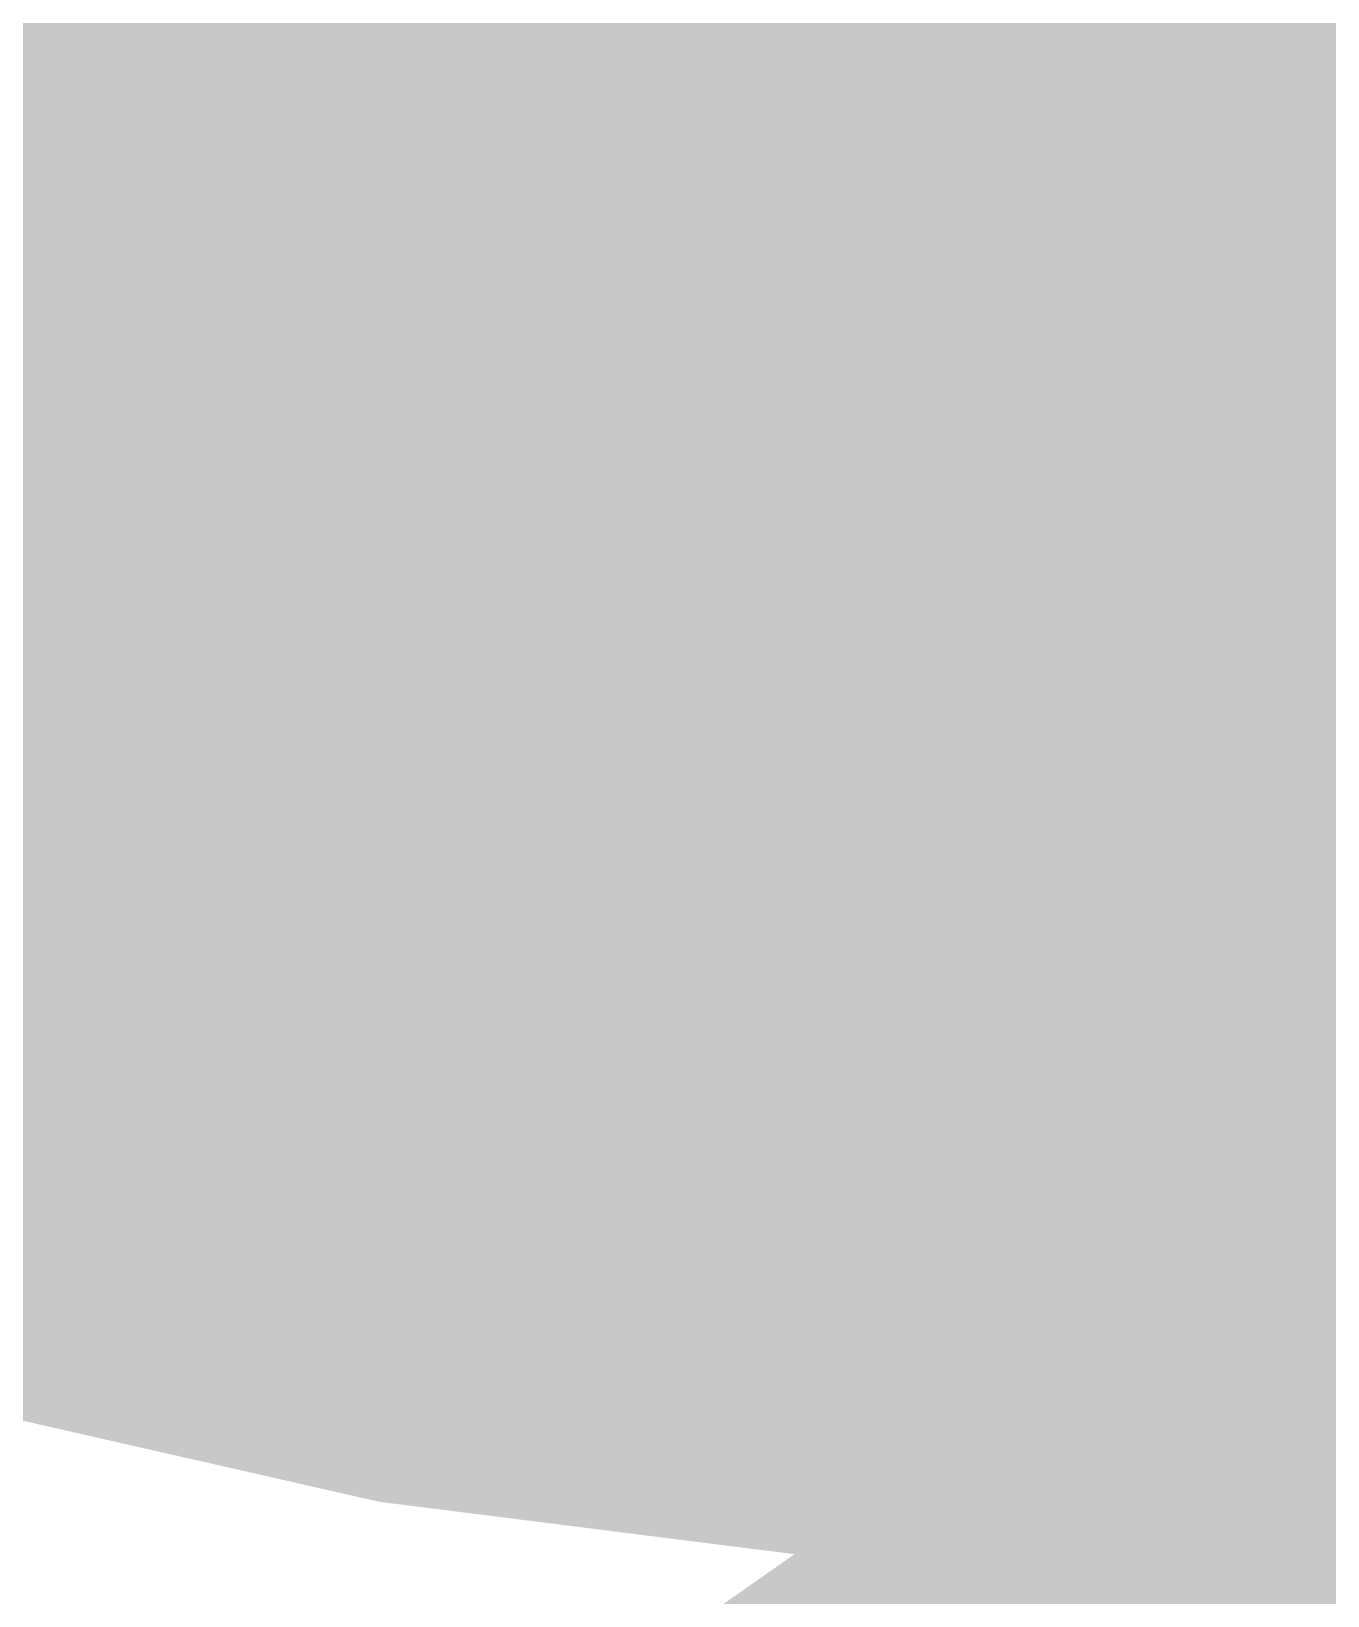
# Model space of a CAD drawing. Header units: inches. Extents: x 1 to 35.5, y 1 to 35.6.
# Drawn here: x 9.6876 to 9.8402, y 9.1085 to 9.2926 of the extents above; entities that cross this region are included whole.
import ezdxf

# ---------------------------------------------------------------- set-up
doc = ezdxf.new("R2010")
doc.units = ezdxf.units.IN
for name, color, linetype in [('Bottom Layer', 76, 'Continuous'), ('Bottom Layer 1', 5, 'Continuous'), ('Bottom Overlay', 54, 'Continuous'), ('Mechanical 2', 216, 'Continuous'), ('Mechanical 4', 56, 'Continuous'), ('Top Layer', 16, 'Continuous'), ('Top Layer 1', 1, 'Continuous')]:
    doc.layers.add(name, color=color, linetype=linetype)

# ---------------------------------------------------------------- blocks, each defined once
blk = doc.blocks.new('SOIC_8_B_34')
at = {"layer": 'Bottom Overlay'}
blk.add_lwpolyline([(-1.6, 2.5, 0.2, 0.2, 0), (-1.6, -2.5, 0.2, 0.2, 0)], format="xyseb", dxfattribs=at)
at = {"layer": 'Mechanical 4'}
blk.add_lwpolyline([(-0.52501, -1.525, 0.25, 0.25, 1), (-1.525, -1.525, 0.25, 0.25, 1)], format="xyseb", close=True, dxfattribs=at)

msp = doc.modelspace()

# ---------------------------------------------------------------- hatches: boundary and pattern name
at = {"layer": 'Bottom Layer'}
h = msp.add_hatch(color=76, dxfattribs=at)
edge = h.paths.add_edge_path()
edge.add_arc((10.1, 9.5), 0.4, 0, 360)
at = {"layer": 'Bottom Layer 1'}
h = msp.add_hatch(color=5, dxfattribs=at)
edge = h.paths.add_edge_path()
edge.add_arc((10.1, 9.5), 0.4, 0, 360)
at = {"layer": 'Top Layer'}
h = msp.add_hatch(color=16, dxfattribs=at)
edge = h.paths.add_edge_path()
edge.add_arc((10.1, 9.5), 0.4, 0, 360)
at = {"layer": 'Top Layer 1'}
h = msp.add_hatch(color=1, dxfattribs=at)
edge = h.paths.add_edge_path()
edge.add_arc((10.1, 9.5), 0.4, 0, 360)

# ---------------------------------------------------------------- linework, layer by layer
at = {"layer": 'Mechanical 2'}
msp.add_lwpolyline([(35.125, 18.125, 0.25, 0.25, 1), (1.125, 18.125, 0.25, 0.25, 1)], format="xyseb", close=True, dxfattribs=at)

# ---------------------------------------------------------------- block references
at = {"rotation": 125}
msp.add_blockref('SOIC_8_B_34', (8, 9.7), dxfattribs=at)

doc.saveas('drawing.dxf')
